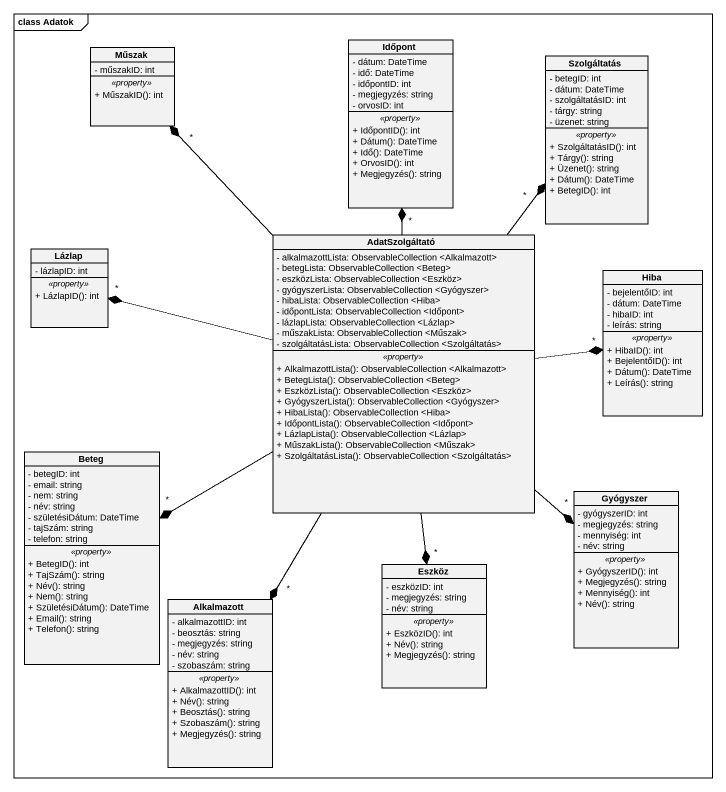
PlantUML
@startuml
mainframe class Adatok
hide circle
hide empty members
skinparam classAttributeIconSize 0
class Időpont {
  - dátum: DateTime
  - idő: DateTime
  - időpontID: int
  - megjegyzés: string
  - orvosID: int
  .. <<property>> ..
  + IdőpontID(): int
  + Dátum(): DateTime
  + Idő(): DateTime
  + OrvosID(): int
  + Megjegyzés(): string
}
class Műszak {
  - műszakID: int
  .. <<property>> ..
  + MűszakID(): int
}
class Szolgáltatás {
  - betegID: int
  - dátum: DateTime
  - szolgáltatásID: int
  - tárgy: string
  - üzenet: string
  .. <<property>> ..
  + SzolgáltatásID(): int
  + Tárgy(): string
  + Üzenet(): string
  + Dátum(): DateTime
  + BetegID(): int
}
class AdatSzolgáltató {
  - alkalmazottLista: ObservableCollection <Alkalmazott>
  - betegLista: ObservableCollection <Beteg>
  - eszközLista: ObservableCollection <Eszköz>
  - gyógyszerLista: ObservableCollection <Gyógyszer>
  - hibaLista: ObservableCollection <Hiba>
  - időpontLista: ObservableCollection <Időpont>
  - lázlapLista: ObservableCollection <Lázlap>
  - műszakLista: ObservableCollection <Műszak>
  - szolgáltatásLista: ObservableCollection <Szolgáltatás>
  .. <<property>> ..
  + AlkalmazottLista(): ObservableCollection <Alkalmazott>
  + BetegLista(): ObservableCollection <Beteg>
  + EszközLista(): ObservableCollection <Eszköz>
  + GyógyszerLista(): ObservableCollection <Gyógyszer>
  + HibaLista(): ObservableCollection <Hiba>
  + IdőpontLista(): ObservableCollection <Időpont>
  + LázlapLista(): ObservableCollection <Lázlap>
  + MűszakLista(): ObservableCollection <Műszak>
  + SzolgáltatásLista(): ObservableCollection <Szolgáltatás>
}
class Lázlap {
  - lázlapID: int
  .. <<property>> ..
  + LázlapID(): int
}
class Hiba {
  - bejelentőID: int
  - dátum: DateTime
  - hibaID: int
  - leírás: string
  .. <<property>> ..
  + HibaID(): int
  + BejelentőID(): int
  + Dátum(): DateTime
  + Leírás(): string
}
class Beteg {
  - betegID: int
  - email: string
  - nem: string
  - név: string
  - születésiDátum: DateTime
  - tajSzám: string
  - telefon: string
  .. <<property>> ..
  + BetegID(): int
  + TajSzám(): string
  + Név(): string
  + Nem(): string
  + SzületésiDátum(): DateTime
  + Email(): string
  + Telefon(): string
}
class Gyógyszer {
  - gyógyszerID: int
  - megjegyzés: string
  - mennyiség: int
  - név: string
  .. <<property>> ..
  + GyógyszerID(): int
  + Megjegyzés(): string
  + Mennyiség(): int
  + Név(): string
}
class Eszköz {
  - eszközID: int
  - megjegyzés: string
  - név: string
  .. <<property>> ..
  + EszközID(): int
  + Név(): string
  + Megjegyzés(): string
}
class Alkalmazott {
  - alkalmazottID: int
  - beosztás: string
  - megjegyzés: string
  - név: string
  - szobaszám: string
  .. <<property>> ..
  + AlkalmazottID(): int
  + Név(): string
  + Beosztás(): string
  + Szobaszám(): string
  + Megjegyzés(): string
}
AdatSzolgáltató -up-* "*" Időpont
AdatSzolgáltató -up-* "*" Műszak
AdatSzolgáltató -up-* "*" Szolgáltatás
AdatSzolgáltató -left-* "*" Lázlap
AdatSzolgáltató -right-* "*" Hiba
AdatSzolgáltató -left-* "*" Beteg
AdatSzolgáltató --* "*" Gyógyszer
AdatSzolgáltató --* "*" Eszköz
AdatSzolgáltató --* "*" Alkalmazott
@enduml
